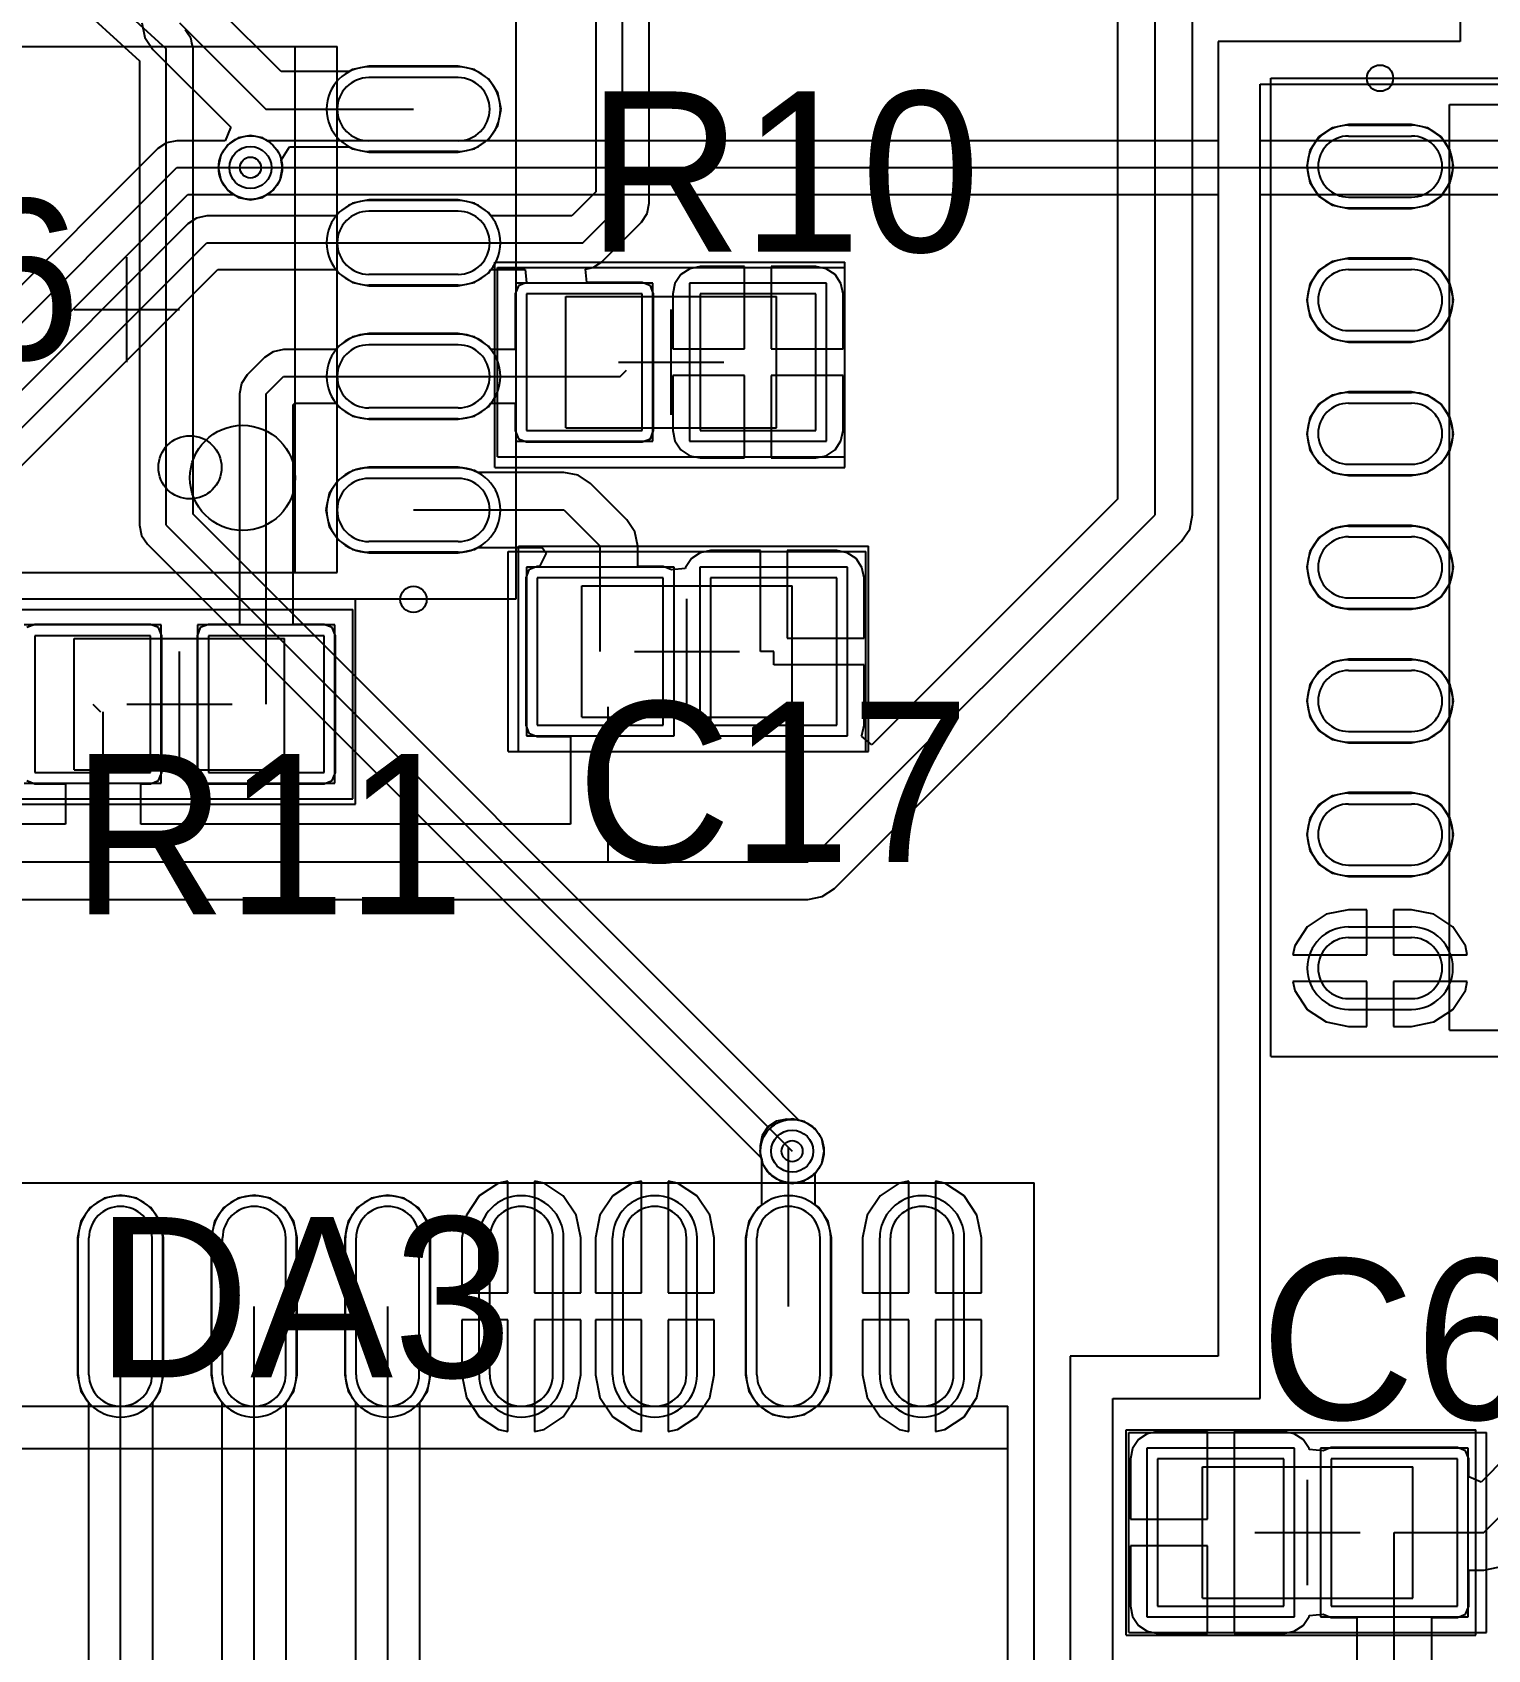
# Model space of a CAD drawing. Header units: millimetres. Extents: x 33 to 142, y 42 to 97.
# Drawn here: x 77.93 to 91.76, y 62.81 to 78.19 of the extents above; entities that cross this region are included whole.
import ezdxf

# ---------------------------------------------------------------- set-up
doc = ezdxf.new("R2010")
doc.units = ezdxf.units.MM
for name, color, linetype in [('BottomLayer', 5, 'Continuous'), ('BottomSolder', 6, 'Continuous'), ('Mechanical13', 56, 'Continuous'), ('Mechanical15', 56, 'Continuous'), ('MultiLayer', 9, 'Continuous'), ('TopLayer', 1, 'Continuous'), ('TopOverlay', 2, 'Continuous'), ('TopPaste', 8, 'Continuous'), ('TopSolder', 216, 'Continuous'), ('ViaHoleLayer', 16, 'Continuous')]:
    doc.layers.add(name, color=color, linetype=linetype)

msp = doc.modelspace()

# ---------------------------------------------------------------- linework, layer by layer
at = {"layer": 'BottomLayer'}
for p, q in [((72.995, 83.704), (79.2, 78.028)), ((72.823, 83.516), (78.945, 77.915)), ((91.5, 81.8), (91.5, 78.1)), ((91.5, 81.8), (91.5, 78.1)), ((79.405, 78.171), (79.38, 78.208)), ((79.431, 78.136), (79.405, 78.171)), ((79.432, 78.13), (79.431, 78.136)), ((79.435, 78.125), (79.432, 78.13)), ((79.444, 78.082), (79.435, 78.125)), ((79.2, 73.5), (79.2, 78.028)), ((79.455, 78.039), (79.444, 78.082)), ((79.454, 78.033), (79.455, 78.039)), ((79.455, 78.028), (79.454, 78.033)), ((79.455, 73.606), (79.455, 78.028)), ((89.792, 78.1), (89.2, 78.1)), ((89.2, 78.1), (89.2, 65.6)), ((91.5, 78.1), (89.2, 78.1)), ((89.2, 78.1), (89.2, 77.155)), ((91.5, 78.1), (89.792, 78.1)), ((78.945, 77.915), (78.945, 73.5)), ((89.6, 65.2), (89.6, 77.692)), ((89.6, 77.692), (91.9, 77.692)), ((89.6, 77.155), (89.6, 77.692)), ((89.6, 77.692), (91.9, 77.692)), ((79.883, 77.183), (79.784, 77.116)), ((80, 77.206), (79.883, 77.183)), ((80.117, 77.183), (80, 77.206)), ((80.158, 77.155), (80.117, 77.183)), ((79.784, 77.116), (79.717, 77.017)), ((89.2, 77.155), (80.158, 77.155)), ((115.4, 77.155), (89.6, 77.155)), ((79.717, 77.017), (79.694, 76.9)), ((79.694, 76.9), (79.717, 76.783)), ((80, 76.9), (115.4, 76.9)), ((79.717, 76.783), (79.784, 76.684)), ((79.784, 76.684), (79.883, 76.617)), ((79.883, 76.617), (80, 76.594)), ((80, 76.594), (80.117, 76.617)), ((80.117, 76.617), (80.158, 76.645)), ((80.158, 76.645), (89.2, 76.645)), ((89.2, 76.645), (89.2, 65.6)), ((89.6, 65.327), (89.6, 76.645)), ((89.6, 76.645), (113.265, 76.645)), ((78.945, 73.5), (78.965, 73.402)), ((79.2, 73.5), (85.15, 67.55)), ((85.218, 67.842), (79.455, 73.606)), ((78.965, 73.402), (79.02, 73.32)), ((79.02, 73.32), (84.858, 67.482)), ((85.267, 67.833), (85.218, 67.842)), ((85.366, 67.766), (85.267, 67.833)), ((85.433, 67.667), (85.366, 67.766)), ((85.456, 67.55), (85.433, 67.667)), ((85.433, 67.433), (85.456, 67.55)), ((84.858, 67.482), (84.867, 67.433)), ((84.867, 67.433), (84.934, 67.334)), ((85.366, 67.334), (85.433, 67.433)), ((84.934, 67.334), (85.033, 67.267)), ((85.033, 67.267), (85.15, 67.244)), ((85.15, 67.244), (85.267, 67.267)), ((85.267, 67.267), (85.366, 67.334)), ((89.2, 65.6), (87.792, 65.6)), ((87.792, 65.6), (87.792, 54.4)), ((89.2, 65.6), (87.792, 65.6)), ((87.792, 65.6), (87.792, 54.4)), ((88.2, 54.8), (88.2, 65.2)), ((88.2, 65.2), (89.6, 65.2)), ((88.2, 54.8), (88.2, 65.2)), ((88.2, 65.2), (89.473, 65.2)), ((89.473, 65.2), (89.6, 65.2)), ((89.6, 65.2), (89.6, 65.327)), ((89.6, 65.2), (89.6, 65.2))]:
    msp.add_line(p, q, dxfattribs=at)
for centre in [(80, 76.9), (85.15, 67.55)]:
    msp.add_circle(centre, 0.2, dxfattribs=at)
at = {"layer": 'BottomSolder'}
for centre in [(80, 76.9), (85.15, 67.55)]:
    msp.add_circle(centre, 0.302, dxfattribs=at)
at = {"layer": 'Mechanical13'}
for p, q in [((76.825, 78.05), (80.825, 78.05)), ((80.825, 73.05), (80.825, 78.05)), ((91.4, 68.7), (91.4, 77.5)), ((91.4, 77.5), (95.4, 77.5)), ((83, 75.675), (85, 75.675)), ((83, 74.425), (83, 75.675)), ((85, 74.425), (85, 75.675)), ((83, 74.425), (85, 74.425)), ((76.825, 73.05), (80.825, 73.05)), ((83.15, 72.925), (85.15, 72.925)), ((83.15, 71.675), (83.15, 72.925)), ((85.15, 71.675), (85.15, 72.925)), ((78.325, 71.175), (78.325, 72.425)), ((78.325, 72.425), (80.325, 72.425)), ((80.325, 71.175), (80.325, 72.425)), ((83.15, 71.675), (85.15, 71.675)), ((78.325, 71.175), (80.325, 71.175)), ((91.4, 68.7), (95.4, 68.7)), ((71.6, 65.125), (87.2, 65.125)), ((87.2, 57.525), (87.2, 65.125)), ((89.05, 64.55), (91.05, 64.55)), ((89.05, 63.3), (89.05, 64.55)), ((91.05, 63.3), (91.05, 64.55)), ((89.05, 63.3), (91.05, 63.3))]:
    msp.add_line(p, q, dxfattribs=at)
msp.add_circle((79.925, 73.95), 0.5, dxfattribs=at)
at = {"layer": 'Mechanical15'}
for p, q in [((82.525, 72.8), (82.525, 78.3)), ((89.7, 68.45), (89.7, 77.75)), ((89.7, 77.75), (97.1, 77.75)), ((78.825, 75.05), (78.825, 76.05)), ((82.35, 75.95), (85.65, 75.95)), ((82.35, 74.15), (82.35, 75.95)), ((85.65, 74.15), (85.65, 75.95)), ((78.325, 75.55), (79.325, 75.55)), ((84, 74.55), (84, 75.55)), ((83.5, 75.05), (84.5, 75.05)), ((82.35, 74.15), (85.65, 74.15)), ((82.45, 73.25), (85.85, 73.25)), ((82.45, 71.35), (82.45, 73.25)), ((85.85, 71.35), (85.85, 73.25)), ((75.125, 72.8), (82.525, 72.8)), ((84.15, 71.8), (84.15, 72.8)), ((77.675, 72.7), (80.975, 72.7)), ((80.975, 70.9), (80.975, 72.7)), ((79.325, 71.3), (79.325, 72.3)), ((83.65, 72.3), (84.65, 72.3)), ((78.825, 71.8), (79.825, 71.8)), ((82.45, 71.35), (85.85, 71.35)), ((77.675, 70.9), (80.975, 70.9)), ((89.7, 68.45), (97.1, 68.45)), ((71.35, 67.25), (87.45, 67.25)), ((87.45, 55.4), (87.45, 67.25)), ((88.35, 64.875), (91.75, 64.875)), ((88.35, 62.975), (88.35, 64.875)), ((91.75, 62.975), (91.75, 64.875)), ((90.05, 63.425), (90.05, 64.425)), ((89.55, 63.925), (90.55, 63.925)), ((88.35, 62.975), (91.75, 62.975))]:
    msp.add_line(p, q, dxfattribs=at)
at = {"layer": 'MultiLayer'}
for centre in [(80, 76.9), (85.15, 67.55)]:
    msp.add_circle(centre, 0.2, dxfattribs=at)
at = {"layer": 'TopLayer'}
for p, q in [((91.5, 81.8), (91.5, 78.1)), ((91.5, 81.8), (91.5, 78.1)), ((88.6, 73.6), (88.6, 78.8)), ((80.293, 77.812), (79.682, 78.423)), ((83.283, 78.538), (83.283, 76.668)), ((83.538, 76.563), (83.538, 78.538)), ((83.792, 76.563), (83.792, 78.432)), ((78.968, 78.275), (78.995, 78.138)), ((79.325, 78.275), (80.145, 77.455)), ((88.243, 78.392), (88.243, 73.748)), ((88.957, 73.6), (88.957, 78.392)), ((78.995, 78.138), (79.073, 78.023)), ((79.073, 78.023), (79.809, 77.286)), ((89.792, 78.1), (89.2, 78.1)), ((89.2, 78.1), (89.2, 65.6)), ((91.5, 78.1), (89.2, 78.1)), ((89.2, 78.1), (89.2, 65.6)), ((91.5, 78.1), (89.792, 78.1)), ((80.939, 77.812), (80.293, 77.812)), ((80.969, 77.832), (80.939, 77.812)), ((81.125, 77.863), (80.969, 77.832)), ((81.975, 77.863), (81.125, 77.863)), ((82.131, 77.832), (81.975, 77.863)), ((82.263, 77.743), (82.131, 77.832)), ((81.975, 77.755), (81.125, 77.755)), ((82.352, 77.611), (82.263, 77.743)), ((89.6, 65.2), (89.6, 77.692)), ((89.6, 77.692), (91.9, 77.692)), ((89.6, 65.327), (89.6, 77.692)), ((89.6, 77.692), (91.9, 77.692)), ((82.383, 77.455), (82.352, 77.611)), ((80.145, 77.455), (81.55, 77.455)), ((82.352, 77.299), (82.383, 77.455)), ((79.811, 77.277), (79.761, 77.155)), ((79.809, 77.286), (79.811, 77.277)), ((82.263, 77.167), (82.352, 77.299)), ((90.159, 77.191), (90.073, 77.062)), ((90.288, 77.277), (90.159, 77.191)), ((90.44, 77.308), (90.288, 77.277)), ((91.04, 77.308), (90.44, 77.308)), ((90.44, 77.2), (91.04, 77.2)), ((91.192, 77.277), (91.04, 77.308)), ((91.321, 77.191), (91.192, 77.277)), ((91.407, 77.062), (91.321, 77.191)), ((79.12, 77.08), (77.209, 75.17)), ((79.202, 77.135), (79.12, 77.08)), ((79.3, 77.155), (79.202, 77.135)), ((79.761, 77.155), (79.3, 77.155)), ((80.292, 76.971), (80.37, 77.098)), ((80.37, 77.098), (80.939, 77.098)), ((80.939, 77.098), (80.969, 77.078)), ((80.969, 77.078), (81.125, 77.047)), ((81.975, 77.155), (81.125, 77.155)), ((81.125, 77.047), (81.975, 77.047)), ((81.975, 77.047), (82.131, 77.078)), ((82.131, 77.078), (82.263, 77.167)), ((90.073, 77.062), (90.042, 76.91)), ((91.438, 76.91), (91.407, 77.062)), ((77.315, 74.915), (79.3, 76.9)), ((79.3, 76.9), (80, 76.9)), ((80.283, 76.783), (80.306, 76.9)), ((80.306, 76.9), (80.292, 76.971)), ((90.042, 76.91), (90.073, 76.758)), ((91.407, 76.758), (91.438, 76.91)), ((80.216, 76.684), (80.283, 76.783)), ((90.073, 76.758), (90.159, 76.629)), ((91.321, 76.629), (91.407, 76.758)), ((77.495, 74.735), (79.406, 76.645)), ((79.406, 76.645), (79.841, 76.645)), ((79.841, 76.645), (79.883, 76.617)), ((79.883, 76.617), (80, 76.594)), ((80, 76.594), (80.117, 76.617)), ((80.117, 76.617), (80.216, 76.684)), ((81.125, 76.593), (80.969, 76.562)), ((81.975, 76.593), (81.125, 76.593)), ((82.131, 76.562), (81.975, 76.593)), ((83.283, 76.668), (83.054, 76.44)), ((90.159, 76.629), (90.288, 76.543)), ((90.44, 76.62), (91.04, 76.62)), ((91.192, 76.543), (91.321, 76.629)), ((79.487, 76.42), (79.405, 76.365)), ((79.585, 76.44), (79.487, 76.42)), ((80.814, 76.44), (79.585, 76.44)), ((80.837, 76.473), (80.814, 76.44)), ((80.969, 76.562), (80.837, 76.473)), ((81.975, 76.485), (81.125, 76.485)), ((82.263, 76.473), (82.131, 76.562)), ((82.286, 76.44), (82.263, 76.473)), ((83.054, 76.44), (82.286, 76.44)), ((83.16, 76.185), (83.538, 76.563)), ((83.718, 76.382), (83.773, 76.465)), ((83.773, 76.465), (83.792, 76.563)), ((90.288, 76.543), (90.44, 76.512)), ((90.44, 76.512), (91.04, 76.512)), ((91.04, 76.512), (91.192, 76.543)), ((79.405, 76.365), (77.432, 74.392)), ((83.34, 76.005), (83.718, 76.382)), ((77.385, 73.985), (79.585, 76.185)), ((79.585, 76.185), (81.55, 76.185)), ((81.55, 76.185), (83.16, 76.185)), ((83.186, 75.935), (83.258, 75.95)), ((83.258, 75.95), (83.34, 76.005)), ((84.275, 75.959), (84.176, 75.939)), ((84.698, 75.959), (84.275, 75.959)), ((84.698, 75.177), (84.698, 75.959)), ((85.375, 75.959), (84.952, 75.959)), ((84.952, 75.959), (84.952, 75.177)), ((85.474, 75.939), (85.375, 75.959)), ((90.288, 76.007), (90.159, 75.921)), ((90.44, 76.038), (90.288, 76.007)), ((91.04, 76.038), (90.44, 76.038)), ((91.192, 76.007), (91.04, 76.038)), ((91.321, 75.921), (91.192, 76.007)), ((77.792, 74.032), (79.691, 75.93)), ((79.691, 75.93), (80.814, 75.93)), ((80.814, 75.93), (80.837, 75.897)), ((80.837, 75.897), (80.969, 75.808)), ((80.969, 75.808), (81.125, 75.777)), ((81.975, 75.885), (81.125, 75.885)), ((81.975, 75.777), (82.131, 75.808)), ((82.131, 75.808), (82.263, 75.897)), ((82.263, 75.897), (82.286, 75.93)), ((82.286, 75.93), (82.613, 75.93)), ((82.625, 75.808), (82.548, 75.777)), ((82.613, 75.93), (82.625, 75.808)), ((83.198, 75.808), (83.186, 75.935)), ((83.725, 75.808), (83.198, 75.808)), ((83.802, 75.777), (83.725, 75.808)), ((84.036, 75.799), (84.016, 75.7)), ((84.092, 75.883), (84.036, 75.799)), ((84.176, 75.939), (84.092, 75.883)), ((85.558, 75.883), (85.474, 75.939)), ((85.614, 75.799), (85.558, 75.883)), ((85.634, 75.7), (85.614, 75.799)), ((90.159, 75.921), (90.073, 75.792)), ((90.44, 75.93), (91.04, 75.93)), ((91.407, 75.792), (91.321, 75.921)), ((81.125, 75.777), (81.975, 75.777)), ((82.548, 75.777), (82.517, 75.7)), ((82.517, 75.7), (82.517, 75.17)), ((83.725, 75.7), (82.625, 75.7)), ((82.625, 75.7), (82.625, 74.4)), ((83.725, 74.4), (83.725, 75.7)), ((83.833, 75.7), (83.802, 75.777)), ((83.833, 74.4), (83.833, 75.7)), ((84.016, 75.7), (84.016, 75.177)), ((85.375, 75.7), (84.275, 75.7)), ((84.275, 75.7), (84.275, 74.4)), ((85.375, 74.4), (85.375, 75.7)), ((85.634, 75.177), (85.634, 75.7)), ((90.073, 75.792), (90.042, 75.64)), ((91.438, 75.64), (91.407, 75.792)), ((90.042, 75.64), (90.073, 75.488)), ((90.073, 75.488), (90.159, 75.359)), ((91.321, 75.359), (91.407, 75.488)), ((91.407, 75.488), (91.438, 75.64)), ((90.159, 75.359), (90.288, 75.273)), ((90.44, 75.35), (91.04, 75.35)), ((91.192, 75.273), (91.321, 75.359)), ((80.837, 75.203), (80.814, 75.17)), ((80.969, 75.292), (80.837, 75.203)), ((81.125, 75.323), (80.969, 75.292)), ((81.975, 75.323), (81.125, 75.323)), ((81.975, 75.215), (81.125, 75.215)), ((82.131, 75.292), (81.975, 75.323)), ((82.263, 75.203), (82.131, 75.292)), ((82.286, 75.17), (82.263, 75.203)), ((90.288, 75.273), (90.44, 75.242)), ((90.44, 75.242), (91.04, 75.242)), ((91.04, 75.242), (91.192, 75.273)), ((80.135, 75.095), (79.97, 74.93)), ((80.217, 75.15), (80.135, 75.095)), ((80.315, 75.17), (80.217, 75.15)), ((80.814, 75.17), (80.315, 75.17)), ((82.517, 75.17), (82.286, 75.17)), ((84.016, 75.177), (84.698, 75.177)), ((84.952, 75.177), (85.634, 75.177)), ((79.97, 74.93), (79.915, 74.848)), ((80.15, 74.75), (80.315, 74.915)), ((80.315, 74.915), (81.55, 74.915)), ((81.55, 74.915), (83.515, 74.915)), ((83.515, 74.915), (83.575, 74.975)), ((84.698, 74.923), (84.016, 74.923)), ((84.016, 74.923), (84.016, 74.4)), ((84.698, 74.141), (84.698, 74.923)), ((85.634, 74.923), (84.952, 74.923)), ((84.952, 74.923), (84.952, 74.141)), ((85.634, 74.4), (85.634, 74.923)), ((79.915, 74.848), (79.895, 74.75)), ((79.895, 74.75), (79.895, 72.558)), ((80.15, 71.8), (80.15, 74.75)), ((90.288, 74.737), (90.159, 74.651)), ((90.44, 74.768), (90.288, 74.737)), ((91.04, 74.768), (90.44, 74.768)), ((91.192, 74.737), (91.04, 74.768)), ((91.321, 74.651), (91.192, 74.737)), ((80.405, 74.644), (80.421, 74.66)), ((80.405, 72.558), (80.405, 74.644)), ((80.421, 74.66), (80.814, 74.66)), ((80.814, 74.66), (80.837, 74.627)), ((80.837, 74.627), (80.969, 74.538)), ((81.975, 74.615), (81.125, 74.615)), ((82.131, 74.538), (82.263, 74.627)), ((82.263, 74.627), (82.286, 74.66)), ((82.286, 74.66), (82.517, 74.66)), ((82.517, 74.66), (82.517, 74.4)), ((90.159, 74.651), (90.073, 74.522)), ((90.44, 74.66), (91.04, 74.66)), ((91.407, 74.522), (91.321, 74.651)), ((80.969, 74.538), (81.125, 74.507)), ((81.125, 74.507), (81.975, 74.507)), ((81.975, 74.507), (82.131, 74.538)), ((90.073, 74.522), (90.042, 74.37)), ((91.438, 74.37), (91.407, 74.522)), ((82.517, 74.4), (82.548, 74.323)), ((82.548, 74.323), (82.625, 74.292)), ((82.625, 74.4), (83.725, 74.4)), ((82.625, 74.292), (83.725, 74.292)), ((83.725, 74.292), (83.802, 74.323)), ((83.802, 74.323), (83.833, 74.4)), ((84.016, 74.4), (84.036, 74.301)), ((84.036, 74.301), (84.092, 74.217)), ((84.275, 74.4), (85.375, 74.4)), ((85.558, 74.217), (85.614, 74.301)), ((85.614, 74.301), (85.634, 74.4)), ((90.042, 74.37), (90.073, 74.218)), ((91.407, 74.218), (91.438, 74.37)), ((84.092, 74.217), (84.176, 74.161)), ((84.176, 74.161), (84.275, 74.141)), ((84.275, 74.141), (84.698, 74.141)), ((84.952, 74.141), (85.375, 74.141)), ((85.375, 74.141), (85.474, 74.161)), ((85.474, 74.161), (85.558, 74.217)), ((90.073, 74.218), (90.159, 74.089)), ((91.321, 74.089), (91.407, 74.218)), ((80.969, 74.022), (80.837, 73.933)), ((81.125, 74.053), (80.969, 74.022)), ((81.975, 74.053), (81.125, 74.053)), ((82.131, 74.022), (81.975, 74.053)), ((82.161, 74.002), (82.131, 74.022)), ((82.98, 74.002), (82.161, 74.002)), ((83.117, 73.975), (82.98, 74.002)), ((83.232, 73.897), (83.117, 73.975)), ((90.159, 74.089), (90.288, 74.003)), ((90.288, 74.003), (90.44, 73.972)), ((90.44, 74.08), (91.04, 74.08)), ((90.44, 73.972), (91.04, 73.972)), ((91.04, 73.972), (91.192, 74.003)), ((91.192, 74.003), (91.321, 74.089)), ((80.748, 73.801), (80.717, 73.645)), ((80.837, 73.933), (80.748, 73.801)), ((81.975, 73.945), (81.125, 73.945)), ((83.577, 73.552), (83.232, 73.897)), ((80.717, 73.645), (80.748, 73.489)), ((81.55, 73.645), (82.98, 73.645)), ((82.98, 73.645), (83.325, 73.3)), ((88.243, 73.748), (85.908, 71.413)), ((80.748, 73.489), (80.837, 73.357)), ((83.655, 73.437), (83.577, 73.552)), ((85.3, 70.3), (88.6, 73.6)), ((88.93, 73.463), (88.957, 73.6)), ((90.44, 73.498), (90.288, 73.467)), ((91.04, 73.498), (90.44, 73.498)), ((91.192, 73.467), (91.04, 73.498)), ((80.837, 73.357), (80.969, 73.268)), ((81.975, 73.345), (81.125, 73.345)), ((83.682, 73.3), (83.655, 73.437)), ((85.552, 70.048), (88.852, 73.348)), ((88.852, 73.348), (88.93, 73.463)), ((90.159, 73.381), (90.073, 73.252)), ((90.288, 73.467), (90.159, 73.381)), ((90.44, 73.39), (91.04, 73.39)), ((91.321, 73.381), (91.192, 73.467)), ((91.407, 73.252), (91.321, 73.381)), ((80.969, 73.268), (81.125, 73.237)), ((81.125, 73.237), (81.975, 73.237)), ((81.975, 73.237), (82.131, 73.268)), ((82.131, 73.268), (82.161, 73.288)), ((82.161, 73.288), (82.772, 73.288)), ((82.812, 73.235), (82.748, 73.108)), ((82.772, 73.288), (82.812, 73.235)), ((83.325, 72.3), (83.325, 73.3)), ((83.682, 73.108), (83.682, 73.3)), ((84.192, 73.183), (84.136, 73.099)), ((84.276, 73.239), (84.192, 73.183)), ((84.375, 73.259), (84.276, 73.239)), ((84.848, 73.259), (84.375, 73.259)), ((84.848, 72.3), (84.848, 73.259)), ((85.575, 73.259), (85.102, 73.259)), ((85.102, 73.259), (85.102, 72.427)), ((85.674, 73.239), (85.575, 73.259)), ((85.758, 73.183), (85.674, 73.239)), ((85.814, 73.099), (85.758, 73.183)), ((90.073, 73.252), (90.042, 73.1)), ((91.438, 73.1), (91.407, 73.252)), ((82.648, 73.077), (82.617, 73)), ((82.725, 73.108), (82.648, 73.077)), ((82.748, 73.108), (82.725, 73.108)), ((83.925, 73.108), (83.682, 73.108)), ((84.002, 73.077), (83.925, 73.108)), ((84.134, 73.089), (84.002, 73.076)), ((84.002, 73.076), (84.002, 73.077)), ((84.136, 73.099), (84.134, 73.089)), ((85.834, 73), (85.814, 73.099)), ((90.042, 73.1), (90.073, 72.948)), ((91.407, 72.948), (91.438, 73.1)), ((82.617, 73), (82.617, 71.6)), ((83.925, 73), (82.725, 73)), ((82.725, 73), (82.725, 71.6)), ((83.925, 71.6), (83.925, 73)), ((85.575, 73), (84.375, 73)), ((84.375, 73), (84.375, 71.6)), ((85.575, 71.6), (85.575, 73)), ((85.834, 72.427), (85.834, 73)), ((90.073, 72.948), (90.159, 72.819)), ((91.321, 72.819), (91.407, 72.948)), ((90.159, 72.819), (90.288, 72.733)), ((90.288, 72.733), (90.44, 72.702)), ((90.44, 72.81), (91.04, 72.81)), ((91.04, 72.702), (91.192, 72.733)), ((91.192, 72.733), (91.321, 72.819)), ((90.44, 72.702), (91.04, 72.702)), ((77.95, 72.558), (77.873, 72.527)), ((79.05, 72.558), (77.95, 72.558)), ((79.05, 72.45), (77.95, 72.45)), ((77.95, 72.45), (77.95, 71.15)), ((79.127, 72.527), (79.05, 72.558)), ((79.05, 71.15), (79.05, 72.45)), ((79.158, 72.45), (79.127, 72.527)), ((79.158, 71.15), (79.158, 72.45)), ((79.523, 72.527), (79.492, 72.45)), ((79.492, 72.45), (79.492, 71.15)), ((79.6, 72.558), (79.523, 72.527)), ((79.895, 72.558), (79.6, 72.558)), ((80.7, 72.45), (79.6, 72.45)), ((79.6, 72.45), (79.6, 71.15)), ((80.7, 72.558), (80.405, 72.558)), ((80.777, 72.527), (80.7, 72.558)), ((80.7, 71.15), (80.7, 72.45)), ((80.808, 72.45), (80.777, 72.527)), ((80.808, 71.15), (80.808, 72.45)), ((85.102, 72.427), (85.834, 72.427)), ((84.975, 72.3), (84.848, 72.3)), ((84.975, 72.173), (84.975, 72.3)), ((85.834, 72.173), (84.975, 72.173)), ((85.834, 71.6), (85.834, 72.173)), ((90.159, 72.111), (90.073, 71.982)), ((90.288, 72.197), (90.159, 72.111)), ((90.44, 72.228), (90.288, 72.197)), ((91.04, 72.228), (90.44, 72.228)), ((90.44, 72.12), (91.04, 72.12)), ((91.192, 72.197), (91.04, 72.228)), ((91.321, 72.111), (91.192, 72.197)), ((91.407, 71.982), (91.321, 72.111)), ((90.073, 71.982), (90.042, 71.83)), ((91.438, 71.83), (91.407, 71.982)), ((78.5, 71.8), (78.575, 71.725)), ((90.042, 71.83), (90.073, 71.678)), ((91.407, 71.678), (91.438, 71.83)), ((78.6, 70.3), (78.6, 71.725)), ((83.4, 70.3), (83.4, 71.775)), ((90.073, 71.678), (90.159, 71.549)), ((91.321, 71.549), (91.407, 71.678)), ((82.617, 71.6), (82.648, 71.523)), ((82.648, 71.523), (82.725, 71.492)), ((82.725, 71.6), (83.925, 71.6)), ((82.725, 71.492), (83.043, 71.492)), ((83.043, 71.492), (83.043, 70.657)), ((84.375, 71.6), (85.575, 71.6)), ((85.81, 71.494), (85.814, 71.501)), ((85.908, 71.413), (85.81, 71.494)), ((85.814, 71.501), (85.834, 71.6)), ((90.159, 71.549), (90.288, 71.463)), ((90.44, 71.54), (91.04, 71.54)), ((91.192, 71.463), (91.321, 71.549)), ((90.288, 71.463), (90.44, 71.432)), ((90.44, 71.432), (91.04, 71.432)), ((91.04, 71.432), (91.192, 71.463)), ((77.873, 71.073), (77.95, 71.042)), ((77.95, 71.15), (79.05, 71.15)), ((77.95, 71.042), (78.243, 71.042)), ((78.243, 71.042), (78.243, 70.657)), ((78.957, 70.657), (78.957, 71.042)), ((78.957, 71.042), (79.05, 71.042)), ((79.05, 71.042), (79.127, 71.073)), ((79.127, 71.073), (79.158, 71.15)), ((79.492, 71.15), (79.523, 71.073)), ((79.523, 71.073), (79.6, 71.042)), ((79.6, 71.15), (80.7, 71.15)), ((79.6, 71.042), (80.7, 71.042)), ((80.7, 71.042), (80.777, 71.073)), ((80.777, 71.073), (80.808, 71.15)), ((90.288, 70.927), (90.159, 70.841)), ((90.44, 70.958), (90.288, 70.927)), ((91.04, 70.958), (90.44, 70.958)), ((91.192, 70.927), (91.04, 70.958)), ((91.321, 70.841), (91.192, 70.927)), ((90.159, 70.841), (90.073, 70.712)), ((90.44, 70.85), (91.04, 70.85)), ((91.407, 70.712), (91.321, 70.841)), ((78.243, 70.657), (76.948, 70.657)), ((83.043, 70.657), (78.957, 70.657)), ((90.073, 70.712), (90.042, 70.56)), ((91.438, 70.56), (91.407, 70.712)), ((90.042, 70.56), (90.073, 70.408)), ((91.407, 70.408), (91.438, 70.56)), ((76.8, 70.3), (78.6, 70.3)), ((78.6, 70.3), (83.4, 70.3)), ((83.4, 70.3), (85.3, 70.3)), ((90.073, 70.408), (90.159, 70.279)), ((90.159, 70.279), (90.288, 70.193)), ((90.44, 70.27), (91.04, 70.27)), ((91.192, 70.193), (91.321, 70.279)), ((91.321, 70.279), (91.407, 70.408)), ((90.288, 70.193), (90.44, 70.162)), ((90.44, 70.162), (91.04, 70.162)), ((91.04, 70.162), (91.192, 70.193)), ((85.3, 69.943), (85.437, 69.97)), ((85.437, 69.97), (85.552, 70.048)), ((76.8, 69.943), (85.3, 69.943)), ((90.228, 69.802), (90.048, 69.682)), ((90.44, 69.845), (90.228, 69.802)), ((90.613, 69.845), (90.44, 69.845)), ((90.613, 69.417), (90.613, 69.845)), ((91.04, 69.845), (90.867, 69.845)), ((90.867, 69.845), (90.867, 69.417)), ((91.252, 69.802), (91.04, 69.845)), ((91.432, 69.682), (91.252, 69.802)), ((90.048, 69.682), (89.928, 69.502)), ((91.552, 69.502), (91.432, 69.682)), ((89.928, 69.502), (89.911, 69.417)), ((90.44, 69.58), (91.04, 69.58)), ((91.569, 69.417), (91.552, 69.502)), ((89.911, 69.417), (90.613, 69.417)), ((90.867, 69.417), (91.569, 69.417)), ((90.613, 69.163), (89.911, 69.163)), ((89.911, 69.163), (89.928, 69.078)), ((89.928, 69.078), (90.048, 68.898)), ((90.613, 68.735), (90.613, 69.163)), ((91.569, 69.163), (90.867, 69.163)), ((90.867, 69.163), (90.867, 68.735)), ((91.432, 68.898), (91.552, 69.078)), ((91.552, 69.078), (91.569, 69.163)), ((90.048, 68.898), (90.228, 68.778)), ((90.44, 69), (91.04, 69)), ((91.252, 68.778), (91.432, 68.898)), ((90.228, 68.778), (90.44, 68.735)), ((90.44, 68.735), (90.613, 68.735)), ((90.867, 68.735), (91.04, 68.735)), ((91.04, 68.735), (91.252, 68.778)), ((85.002, 67.835), (84.92, 67.78)), ((85.1, 67.855), (85.002, 67.835)), ((85.123, 67.85), (85.1, 67.855)), ((85.15, 67.856), (85.123, 67.85)), ((85.267, 67.833), (85.15, 67.856)), ((85.366, 67.766), (85.267, 67.833)), ((84.865, 67.698), (84.845, 67.6)), ((84.92, 67.78), (84.865, 67.698)), ((85.433, 67.667), (85.366, 67.766)), ((85.456, 67.55), (85.433, 67.667)), ((84.85, 67.577), (84.844, 67.55)), ((84.844, 67.55), (84.86, 67.47)), ((84.845, 67.6), (84.85, 67.577)), ((85.1, 67.6), (85.115, 67.585)), ((85.115, 66.075), (85.115, 67.585)), ((85.433, 67.433), (85.456, 67.55)), ((84.86, 67.47), (84.86, 67.036)), ((85.37, 67.339), (85.433, 67.433)), ((85.37, 67.036), (85.37, 67.339)), ((82.359, 67.247), (82.176, 67.124)), ((82.448, 67.265), (82.359, 67.247)), ((82.448, 66.202), (82.448, 67.265)), ((82.791, 67.247), (82.702, 67.265)), ((82.702, 67.265), (82.702, 66.202)), ((82.974, 67.124), (82.791, 67.247)), ((83.629, 67.247), (83.446, 67.124)), ((83.718, 67.265), (83.629, 67.247)), ((83.718, 66.202), (83.718, 67.265)), ((84.061, 67.247), (83.972, 67.265)), ((83.972, 67.265), (83.972, 66.202)), ((84.244, 67.124), (84.061, 67.247)), ((86.169, 67.247), (85.986, 67.124)), ((86.258, 67.265), (86.169, 67.247)), ((86.258, 66.202), (86.258, 67.265)), ((86.601, 67.247), (86.512, 67.265)), ((86.512, 67.265), (86.512, 66.202)), ((86.784, 67.124), (86.601, 67.247)), ((78.609, 67.102), (78.477, 67.013)), ((78.765, 67.133), (78.609, 67.102)), ((78.921, 67.102), (78.765, 67.133)), ((79.053, 67.013), (78.921, 67.102)), ((79.879, 67.102), (79.747, 67.013)), ((80.035, 67.133), (79.879, 67.102)), ((80.191, 67.102), (80.035, 67.133)), ((80.323, 67.013), (80.191, 67.102)), ((81.149, 67.102), (81.017, 67.013)), ((81.305, 67.133), (81.149, 67.102)), ((81.461, 67.102), (81.305, 67.133)), ((81.593, 67.013), (81.461, 67.102)), ((82.176, 67.124), (82.053, 66.941)), ((83.097, 66.941), (82.974, 67.124)), ((83.446, 67.124), (83.323, 66.941)), ((84.367, 66.941), (84.244, 67.124)), ((84.86, 67.036), (84.827, 67.013)), ((85.403, 67.013), (85.37, 67.036)), ((85.986, 67.124), (85.863, 66.941)), ((86.907, 66.941), (86.784, 67.124)), ((78.388, 66.881), (78.357, 66.725)), ((78.477, 67.013), (78.388, 66.881)), ((79.142, 66.881), (79.053, 67.013)), ((79.173, 66.725), (79.142, 66.881)), ((79.658, 66.881), (79.627, 66.725)), ((79.747, 67.013), (79.658, 66.881)), ((80.412, 66.881), (80.323, 67.013)), ((80.443, 66.725), (80.412, 66.881)), ((80.928, 66.881), (80.897, 66.725)), ((81.017, 67.013), (80.928, 66.881)), ((81.682, 66.881), (81.593, 67.013)), ((81.713, 66.725), (81.682, 66.881)), ((82.053, 66.941), (82.01, 66.725)), ((83.14, 66.725), (83.097, 66.941)), ((83.323, 66.941), (83.28, 66.725)), ((84.41, 66.725), (84.367, 66.941)), ((84.738, 66.881), (84.707, 66.725)), ((84.827, 67.013), (84.738, 66.881)), ((85.492, 66.881), (85.403, 67.013)), ((85.523, 66.725), (85.492, 66.881)), ((85.863, 66.941), (85.82, 66.725)), ((86.95, 66.725), (86.907, 66.941)), ((78.357, 66.725), (78.357, 65.425)), ((78.465, 65.425), (78.465, 66.725)), ((79.065, 65.425), (79.065, 66.725)), ((79.173, 65.425), (79.173, 66.725)), ((79.627, 66.725), (79.627, 65.425)), ((79.735, 65.425), (79.735, 66.725)), ((80.335, 65.425), (80.335, 66.725)), ((80.443, 65.425), (80.443, 66.725)), ((80.897, 66.725), (80.897, 65.425)), ((81.005, 65.425), (81.005, 66.725)), ((81.605, 65.425), (81.605, 66.725)), ((81.713, 65.425), (81.713, 66.725)), ((82.01, 66.725), (82.01, 66.202)), ((82.275, 65.425), (82.275, 66.725)), ((82.875, 65.425), (82.875, 66.725)), ((83.14, 66.202), (83.14, 66.725)), ((83.28, 66.725), (83.28, 66.202)), ((83.545, 65.425), (83.545, 66.725)), ((84.145, 65.425), (84.145, 66.725)), ((84.41, 66.202), (84.41, 66.725)), ((84.707, 66.725), (84.707, 65.425)), ((84.815, 65.425), (84.815, 66.725)), ((85.415, 65.425), (85.415, 66.725)), ((85.523, 65.425), (85.523, 66.725)), ((85.82, 66.725), (85.82, 66.202)), ((86.085, 65.425), (86.085, 66.725)), ((86.685, 65.425), (86.685, 66.725)), ((86.95, 66.202), (86.95, 66.725)), ((82.01, 66.202), (82.448, 66.202)), ((82.702, 66.202), (83.14, 66.202)), ((83.28, 66.202), (83.718, 66.202)), ((83.972, 66.202), (84.41, 66.202)), ((85.82, 66.202), (86.258, 66.202)), ((86.512, 66.202), (86.95, 66.202)), ((78.765, 60.685), (78.765, 66.075)), ((80.035, 61.315), (80.035, 66.075)), ((81.305, 61.87), (81.305, 66.075)), ((82.448, 65.948), (82.01, 65.948)), ((82.01, 65.948), (82.01, 65.425)), ((82.448, 64.885), (82.448, 65.948)), ((83.14, 65.948), (82.702, 65.948)), ((82.702, 65.948), (82.702, 64.885)), ((83.14, 65.425), (83.14, 65.948)), ((83.718, 65.948), (83.28, 65.948)), ((83.28, 65.948), (83.28, 65.425)), ((83.718, 64.885), (83.718, 65.948)), ((84.41, 65.948), (83.972, 65.948)), ((83.972, 65.948), (83.972, 64.885)), ((84.41, 65.425), (84.41, 65.948)), ((86.258, 65.948), (85.82, 65.948)), ((85.82, 65.948), (85.82, 65.425)), ((86.258, 64.885), (86.258, 65.948)), ((86.95, 65.948), (86.512, 65.948)), ((86.512, 65.948), (86.512, 64.885)), ((86.95, 65.425), (86.95, 65.948)), ((89.2, 65.6), (87.792, 65.6)), ((87.792, 65.6), (87.792, 54.4)), ((89.2, 65.6), (87.792, 65.6)), ((87.792, 65.6), (87.792, 54.4)), ((78.357, 65.425), (78.388, 65.269)), ((79.142, 65.269), (79.173, 65.425)), ((79.627, 65.425), (79.658, 65.269)), ((80.412, 65.269), (80.443, 65.425)), ((80.897, 65.425), (80.928, 65.269)), ((81.682, 65.269), (81.713, 65.425)), ((82.01, 65.425), (82.053, 65.209)), ((83.097, 65.209), (83.14, 65.425)), ((83.28, 65.425), (83.323, 65.209)), ((84.367, 65.209), (84.41, 65.425)), ((84.707, 65.425), (84.738, 65.269)), ((85.492, 65.269), (85.523, 65.425)), ((85.82, 65.425), (85.863, 65.209)), ((86.907, 65.209), (86.95, 65.425)), ((78.388, 65.269), (78.459, 65.163)), ((79.071, 65.163), (79.142, 65.269)), ((79.658, 65.269), (79.729, 65.163)), ((80.341, 65.163), (80.412, 65.269)), ((80.928, 65.269), (80.999, 65.163)), ((81.611, 65.163), (81.682, 65.269)), ((82.053, 65.209), (82.176, 65.026)), ((82.974, 65.026), (83.097, 65.209)), ((83.323, 65.209), (83.446, 65.026)), ((84.244, 65.026), (84.367, 65.209)), ((84.738, 65.269), (84.827, 65.137)), ((85.403, 65.137), (85.492, 65.269)), ((85.863, 65.209), (85.986, 65.026)), ((86.784, 65.026), (86.907, 65.209)), ((88.2, 54.8), (88.2, 65.2)), ((88.2, 65.2), (89.6, 65.2)), ((88.2, 62.6), (88.2, 65.2)), ((88.2, 65.2), (89.473, 65.2)), ((89.473, 65.2), (89.6, 65.2)), ((89.6, 65.2), (89.6, 65.327)), ((89.6, 65.2), (89.6, 65.2)), ((78.459, 65.163), (78.459, 60.685)), ((79.071, 60.812), (79.071, 65.163)), ((79.729, 65.163), (79.729, 61.315)), ((80.341, 61.442), (80.341, 65.163)), ((80.999, 65.163), (80.999, 61.87)), ((81.611, 61.997), (81.611, 65.163)), ((84.827, 65.137), (84.959, 65.048)), ((84.959, 65.048), (85.115, 65.017)), ((85.115, 65.017), (85.271, 65.048)), ((85.271, 65.048), (85.403, 65.137)), ((82.176, 65.026), (82.359, 64.903)), ((82.359, 64.903), (82.448, 64.885)), ((82.702, 64.885), (82.791, 64.903)), ((82.791, 64.903), (82.974, 65.026)), ((83.446, 65.026), (83.629, 64.903)), ((83.629, 64.903), (83.718, 64.885)), ((83.972, 64.885), (84.061, 64.903)), ((84.061, 64.903), (84.244, 65.026)), ((85.986, 65.026), (86.169, 64.903)), ((86.169, 64.903), (86.258, 64.885)), ((86.512, 64.885), (86.601, 64.903)), ((86.601, 64.903), (86.784, 65.026)), ((88.625, 64.884), (88.526, 64.864)), ((89.098, 64.884), (88.625, 64.884)), ((89.098, 64.052), (89.098, 64.884)), ((89.825, 64.884), (89.352, 64.884)), ((89.352, 64.884), (89.352, 63.925)), ((89.924, 64.864), (89.825, 64.884)), ((88.442, 64.808), (88.386, 64.724)), ((88.526, 64.864), (88.442, 64.808)), ((90.008, 64.808), (89.924, 64.864)), ((90.064, 64.724), (90.008, 64.808)), ((90.275, 64.733), (90.198, 64.702)), ((91.475, 64.733), (90.275, 64.733)), ((91.552, 64.702), (91.475, 64.733)), ((88.386, 64.724), (88.366, 64.625)), ((88.366, 64.625), (88.366, 64.052)), ((89.825, 64.625), (88.625, 64.625)), ((88.625, 64.625), (88.625, 63.225)), ((89.825, 63.225), (89.825, 64.625)), ((90.066, 64.714), (90.064, 64.724)), ((90.198, 64.701), (90.066, 64.714)), ((90.198, 64.702), (90.198, 64.701)), ((91.475, 64.625), (90.275, 64.625)), ((90.275, 64.625), (90.275, 63.225)), ((91.475, 63.225), (91.475, 64.625)), ((91.583, 64.625), (91.552, 64.702)), ((91.583, 64.454), (91.583, 64.625)), ((91.943, 64.648), (91.701, 64.405)), ((91.701, 64.405), (91.583, 64.454)), ((91.725, 63.925), (92.3, 64.5)), ((88.366, 64.052), (89.098, 64.052)), ((89.352, 63.925), (89.352, 62.966)), ((90.875, 63.925), (91.725, 63.925)), ((90.875, 62.45), (90.875, 63.925)), ((89.098, 63.798), (88.366, 63.798)), ((88.366, 63.798), (88.366, 63.225)), ((89.098, 62.966), (89.098, 63.798)), ((91.583, 63.225), (91.583, 63.568)), ((91.583, 63.568), (91.725, 63.568)), ((91.725, 63.568), (91.862, 63.595)), ((88.366, 63.225), (88.386, 63.126)), ((88.625, 63.225), (89.825, 63.225)), ((90.275, 63.225), (91.475, 63.225)), ((91.552, 63.148), (91.583, 63.225)), ((88.386, 63.126), (88.442, 63.042)), ((88.442, 63.042), (88.526, 62.986)), ((89.924, 62.986), (90.008, 63.042)), ((90.008, 63.042), (90.064, 63.126)), ((90.064, 63.126), (90.066, 63.136)), ((90.066, 63.136), (90.198, 63.149)), ((90.198, 63.149), (90.198, 63.148)), ((90.198, 63.148), (90.275, 63.117)), ((90.275, 63.117), (90.518, 63.117)), ((90.518, 63.117), (90.518, 62.45)), ((91.232, 62.598), (91.232, 63.117)), ((91.232, 63.117), (91.475, 63.117)), ((91.475, 63.117), (91.552, 63.148)), ((88.526, 62.986), (88.625, 62.966)), ((88.625, 62.966), (89.098, 62.966)), ((89.352, 62.966), (89.825, 62.966)), ((89.825, 62.966), (89.924, 62.986))]:
    msp.add_line(p, q, dxfattribs=at)
for centre in [(80, 76.9), (85.15, 67.55)]:
    msp.add_circle(centre, 0.2, dxfattribs=at)
for centre, radius, start, end in [((81.125, 77.455), 0.3, 90, 270), ((81.975, 77.455), 0.3, 270, 90), ((90.44, 76.91), 0.29, 90, 270), ((91.04, 76.91), 0.29, 270, 90), ((81.125, 76.185), 0.3, 90, 270), ((81.975, 76.185), 0.3, 270, 90), ((90.44, 75.64), 0.29, 90, 270), ((91.04, 75.64), 0.29, 270, 90), ((81.125, 74.915), 0.3, 90, 270), ((81.975, 74.915), 0.3, 270, 90), ((90.44, 74.37), 0.29, 90, 270), ((91.04, 74.37), 0.29, 270, 90), ((81.125, 73.645), 0.3, 90, 270), ((81.975, 73.645), 0.3, 270, 90), ((90.44, 73.1), 0.29, 90, 270), ((91.04, 73.1), 0.29, 270, 90), ((90.44, 71.83), 0.29, 90, 270), ((91.04, 71.83), 0.29, 270, 90), ((90.44, 70.56), 0.29, 90, 270), ((91.04, 70.56), 0.29, 270, 90), ((90.44, 69.29), 0.29, 90, 270), ((91.04, 69.29), 0.29, 270, 90), ((78.765, 66.725), 0.3, 0, 180), ((80.035, 66.725), 0.3, 0, 180), ((81.305, 66.725), 0.3, 0, 180), ((82.575, 66.725), 0.3, 0, 180), ((83.845, 66.725), 0.3, 0, 180), ((85.115, 66.725), 0.3, 0, 180), ((86.385, 66.725), 0.3, 0, 180), ((78.765, 65.425), 0.3, 180, 0), ((80.035, 65.425), 0.3, 180, 0), ((81.305, 65.425), 0.3, 180, 0), ((82.575, 65.425), 0.3, 180, 0), ((83.845, 65.425), 0.3, 180, 0), ((85.115, 65.425), 0.3, 180, 0), ((86.385, 65.425), 0.3, 180, 0)]:
    msp.add_arc(centre, radius, start, end, dxfattribs=at)
at = {"layer": 'TopOverlay'}
for p, q in [((77.225, 78.05), (80.425, 78.05)), ((80.425, 73.05), (80.425, 78.05)), ((82.325, 74.05), (82.325, 76)), ((82.325, 76), (85.65, 76)), ((85.65, 74.05), (85.65, 76)), ((82.325, 74.05), (85.65, 74.05)), ((82.55, 71.35), (82.55, 73.3)), ((82.55, 73.3), (85.875, 73.3)), ((85.875, 71.35), (85.875, 73.3)), ((77.225, 73.05), (80.425, 73.05)), ((77.675, 72.8), (81, 72.8)), ((81, 70.85), (81, 72.8)), ((82.55, 71.35), (85.875, 71.35)), ((77.675, 70.85), (81, 70.85)), ((88.325, 62.95), (88.325, 64.9)), ((88.325, 64.9), (91.65, 64.9)), ((91.65, 62.95), (91.65, 64.9)), ((71.6, 64.725), (87.2, 64.725)), ((87.2, 57.925), (87.2, 64.725)), ((88.325, 62.95), (91.65, 62.95))]:
    msp.add_line(p, q, dxfattribs=at)
for centre, radius in [((90.74, 77.75), 0.125), ((79.425, 74.05), 0.3), ((81.55, 72.795), 0.125)]:
    msp.add_circle(centre, radius, dxfattribs=at)
at = {"layer": 'TopPaste'}
for p, q in [((81.975, 77.755), (81.125, 77.755)), ((90.44, 77.2), (91.04, 77.2)), ((81.975, 77.155), (81.125, 77.155)), ((90.44, 76.62), (91.04, 76.62)), ((81.975, 76.485), (81.125, 76.485)), ((81.975, 75.885), (81.125, 75.885)), ((90.44, 75.93), (91.04, 75.93)), ((83.725, 75.7), (82.625, 75.7)), ((82.625, 75.7), (82.625, 74.4)), ((83.725, 74.4), (83.725, 75.7)), ((85.375, 75.7), (84.275, 75.7)), ((84.275, 75.7), (84.275, 74.4)), ((85.375, 74.4), (85.375, 75.7)), ((90.44, 75.35), (91.04, 75.35)), ((81.975, 75.215), (81.125, 75.215)), ((81.975, 74.615), (81.125, 74.615)), ((90.44, 74.66), (91.04, 74.66)), ((82.625, 74.4), (83.725, 74.4)), ((84.275, 74.4), (85.375, 74.4)), ((90.44, 74.08), (91.04, 74.08)), ((81.975, 73.945), (81.125, 73.945)), ((81.975, 73.345), (81.125, 73.345)), ((90.44, 73.39), (91.04, 73.39)), ((83.925, 73), (82.725, 73)), ((82.725, 73), (82.725, 71.6)), ((83.925, 71.6), (83.925, 73)), ((85.575, 73), (84.375, 73)), ((84.375, 73), (84.375, 71.6)), ((85.575, 71.6), (85.575, 73)), ((90.44, 72.81), (91.04, 72.81)), ((79.05, 72.45), (77.95, 72.45)), ((77.95, 72.45), (77.95, 71.15)), ((79.05, 71.15), (79.05, 72.45)), ((80.7, 72.45), (79.6, 72.45)), ((79.6, 72.45), (79.6, 71.15)), ((80.7, 71.15), (80.7, 72.45)), ((90.44, 72.12), (91.04, 72.12)), ((82.725, 71.6), (83.925, 71.6)), ((84.375, 71.6), (85.575, 71.6)), ((90.44, 71.54), (91.04, 71.54)), ((77.95, 71.15), (79.05, 71.15)), ((79.6, 71.15), (80.7, 71.15)), ((90.44, 70.85), (91.04, 70.85)), ((90.44, 70.27), (91.04, 70.27)), ((90.44, 69.58), (91.04, 69.58)), ((90.44, 69), (91.04, 69)), ((78.465, 65.425), (78.465, 66.725)), ((79.065, 65.425), (79.065, 66.725)), ((79.735, 65.425), (79.735, 66.725)), ((80.335, 65.425), (80.335, 66.725)), ((81.005, 65.425), (81.005, 66.725)), ((81.605, 65.425), (81.605, 66.725)), ((82.275, 65.425), (82.275, 66.725)), ((82.875, 65.425), (82.875, 66.725)), ((83.545, 65.425), (83.545, 66.725)), ((84.145, 65.425), (84.145, 66.725)), ((84.815, 65.425), (84.815, 66.725)), ((85.415, 65.425), (85.415, 66.725)), ((86.085, 65.425), (86.085, 66.725)), ((86.685, 65.425), (86.685, 66.725)), ((89.825, 64.625), (88.625, 64.625)), ((88.625, 64.625), (88.625, 63.225)), ((89.825, 63.225), (89.825, 64.625)), ((91.475, 64.625), (90.275, 64.625)), ((90.275, 64.625), (90.275, 63.225)), ((91.475, 63.225), (91.475, 64.625)), ((88.625, 63.225), (89.825, 63.225)), ((90.275, 63.225), (91.475, 63.225))]:
    msp.add_line(p, q, dxfattribs=at)
for centre, radius, start, end in [((81.125, 77.455), 0.3, 90, 270), ((81.975, 77.455), 0.3, 270, 90), ((90.44, 76.91), 0.29, 90, 270), ((91.04, 76.91), 0.29, 270, 90), ((81.125, 76.185), 0.3, 90, 270), ((81.975, 76.185), 0.3, 270, 90), ((90.44, 75.64), 0.29, 90, 270), ((91.04, 75.64), 0.29, 270, 90), ((81.125, 74.915), 0.3, 90, 270), ((81.975, 74.915), 0.3, 270, 90), ((90.44, 74.37), 0.29, 90, 270), ((91.04, 74.37), 0.29, 270, 90), ((81.125, 73.645), 0.3, 90, 270), ((81.975, 73.645), 0.3, 270, 90), ((90.44, 73.1), 0.29, 90, 270), ((91.04, 73.1), 0.29, 270, 90), ((90.44, 71.83), 0.29, 90, 270), ((91.04, 71.83), 0.29, 270, 90), ((90.44, 70.56), 0.29, 90, 270), ((91.04, 70.56), 0.29, 270, 90), ((90.44, 69.29), 0.29, 90, 270), ((91.04, 69.29), 0.29, 270, 90), ((78.765, 66.725), 0.3, 0, 180), ((80.035, 66.725), 0.3, 0, 180), ((81.305, 66.725), 0.3, 0, 180), ((82.575, 66.725), 0.3, 0, 180), ((83.845, 66.725), 0.3, 0, 180), ((85.115, 66.725), 0.3, 0, 180), ((86.385, 66.725), 0.3, 0, 180), ((78.765, 65.425), 0.3, 180, 0), ((80.035, 65.425), 0.3, 180, 0), ((81.305, 65.425), 0.3, 180, 0), ((82.575, 65.425), 0.3, 180, 0), ((83.845, 65.425), 0.3, 180, 0), ((85.115, 65.425), 0.3, 180, 0), ((86.385, 65.425), 0.3, 180, 0)]:
    msp.add_arc(centre, radius, start, end, dxfattribs=at)
at = {"layer": 'TopSolder'}
for p, q in [((81.975, 77.857), (81.125, 77.857)), ((90.44, 77.302), (91.04, 77.302)), ((81.975, 77.053), (81.125, 77.053)), ((81.975, 76.587), (81.125, 76.587)), ((90.44, 76.518), (91.04, 76.518)), ((90.44, 76.032), (91.04, 76.032)), ((83.827, 75.802), (82.523, 75.802)), ((82.523, 75.802), (82.523, 74.298)), ((83.827, 74.298), (83.827, 75.802)), ((85.477, 75.802), (84.173, 75.802)), ((84.173, 75.802), (84.173, 74.298)), ((85.477, 74.298), (85.477, 75.802)), ((81.975, 75.783), (81.125, 75.783)), ((81.975, 75.317), (81.125, 75.317)), ((90.44, 75.248), (91.04, 75.248)), ((90.44, 74.762), (91.04, 74.762)), ((81.975, 74.513), (81.125, 74.513)), ((82.523, 74.298), (83.827, 74.298)), ((84.173, 74.298), (85.477, 74.298)), ((81.975, 74.047), (81.125, 74.047)), ((90.44, 73.978), (91.04, 73.978)), ((90.44, 73.492), (91.04, 73.492)), ((81.975, 73.243), (81.125, 73.243)), ((84.027, 73.102), (82.623, 73.102)), ((82.623, 73.102), (82.623, 71.498)), ((84.027, 71.498), (84.027, 73.102)), ((85.677, 73.102), (84.273, 73.102)), ((84.273, 73.102), (84.273, 71.498)), ((85.677, 71.498), (85.677, 73.102)), ((90.44, 72.708), (91.04, 72.708)), ((79.152, 72.552), (77.848, 72.552)), ((79.152, 71.048), (79.152, 72.552)), ((80.802, 72.552), (79.498, 72.552)), ((79.498, 72.552), (79.498, 71.048)), ((80.802, 71.048), (80.802, 72.552)), ((90.44, 72.222), (91.04, 72.222)), ((82.623, 71.498), (84.027, 71.498)), ((84.273, 71.498), (85.677, 71.498)), ((90.44, 71.438), (91.04, 71.438)), ((77.848, 71.048), (79.152, 71.048)), ((79.498, 71.048), (80.802, 71.048)), ((90.44, 70.952), (91.04, 70.952)), ((90.44, 70.168), (91.04, 70.168)), ((90.44, 69.682), (91.04, 69.682)), ((90.44, 68.898), (91.04, 68.898)), ((78.363, 65.425), (78.363, 66.725)), ((79.167, 65.425), (79.167, 66.725)), ((79.633, 65.425), (79.633, 66.725)), ((80.437, 65.425), (80.437, 66.725)), ((80.903, 65.425), (80.903, 66.725)), ((81.707, 65.425), (81.707, 66.725)), ((82.173, 65.425), (82.173, 66.725)), ((82.977, 65.425), (82.977, 66.725)), ((83.443, 65.425), (83.443, 66.725)), ((84.247, 65.425), (84.247, 66.725)), ((84.713, 65.425), (84.713, 66.725)), ((85.517, 65.425), (85.517, 66.725)), ((85.983, 65.425), (85.983, 66.725)), ((86.787, 65.425), (86.787, 66.725)), ((89.927, 64.727), (88.523, 64.727)), ((88.523, 64.727), (88.523, 63.123)), ((89.927, 63.123), (89.927, 64.727)), ((91.577, 64.727), (90.173, 64.727)), ((90.173, 64.727), (90.173, 63.123)), ((91.577, 63.123), (91.577, 64.727)), ((88.523, 63.123), (89.927, 63.123)), ((90.173, 63.123), (91.577, 63.123))]:
    msp.add_line(p, q, dxfattribs=at)
for centre in [(80, 76.9), (85.15, 67.55)]:
    msp.add_circle(centre, 0.302, dxfattribs=at)
for centre, radius, start, end in [((81.125, 77.455), 0.402, 90, 270), ((81.975, 77.455), 0.402, 270, 90), ((90.44, 76.91), 0.392, 90, 270), ((91.04, 76.91), 0.392, 270, 90), ((81.125, 76.185), 0.402, 90, 270), ((81.975, 76.185), 0.402, 270, 90), ((90.44, 75.64), 0.392, 90, 270), ((91.04, 75.64), 0.392, 270, 90), ((81.125, 74.915), 0.402, 90, 270), ((81.975, 74.915), 0.402, 270, 90), ((90.44, 74.37), 0.392, 90, 270), ((91.04, 74.37), 0.392, 270, 90), ((81.125, 73.645), 0.402, 90, 270), ((81.975, 73.645), 0.402, 270, 90), ((90.44, 73.1), 0.392, 90, 270), ((91.04, 73.1), 0.392, 270, 90), ((90.44, 71.83), 0.392, 90, 270), ((91.04, 71.83), 0.392, 270, 90), ((90.44, 70.56), 0.392, 90, 270), ((91.04, 70.56), 0.392, 270, 90), ((90.44, 69.29), 0.392, 90, 270), ((91.04, 69.29), 0.392, 270, 90), ((78.765, 66.725), 0.402, 0, 180), ((80.035, 66.725), 0.402, 0, 180), ((81.305, 66.725), 0.402, 0, 180), ((82.575, 66.725), 0.402, 0, 180), ((83.845, 66.725), 0.402, 0, 180), ((85.115, 66.725), 0.402, 0, 180), ((86.385, 66.725), 0.402, 0, 180), ((78.765, 65.425), 0.402, 180, 0), ((80.035, 65.425), 0.402, 180, 0), ((81.305, 65.425), 0.402, 180, 0), ((82.575, 65.425), 0.402, 180, 0), ((83.845, 65.425), 0.402, 180, 0), ((85.115, 65.425), 0.402, 180, 0), ((86.385, 65.425), 0.402, 180, 0)]:
    msp.add_arc(centre, radius, start, end, dxfattribs=at)
at = {"layer": 'ViaHoleLayer'}
for centre in [(80, 76.9), (85.15, 67.55)]:
    msp.add_circle(centre, 0.1, dxfattribs=at)

# ---------------------------------------------------------------- texts
at = {"layer": 'TopOverlay'}
for s, p in [('R10', (83.2, 76.1)), ('DA6', (74.425, 75.075)), ('C17', (83.1, 70.3)), ('R11', (78.3, 69.8)), ('DA3', (78.525, 65.4)), ('C6', (89.6, 65))]:
    msp.add_text(s, height=1.524, dxfattribs=at).set_placement(p)

doc.saveas('drawing.dxf')
